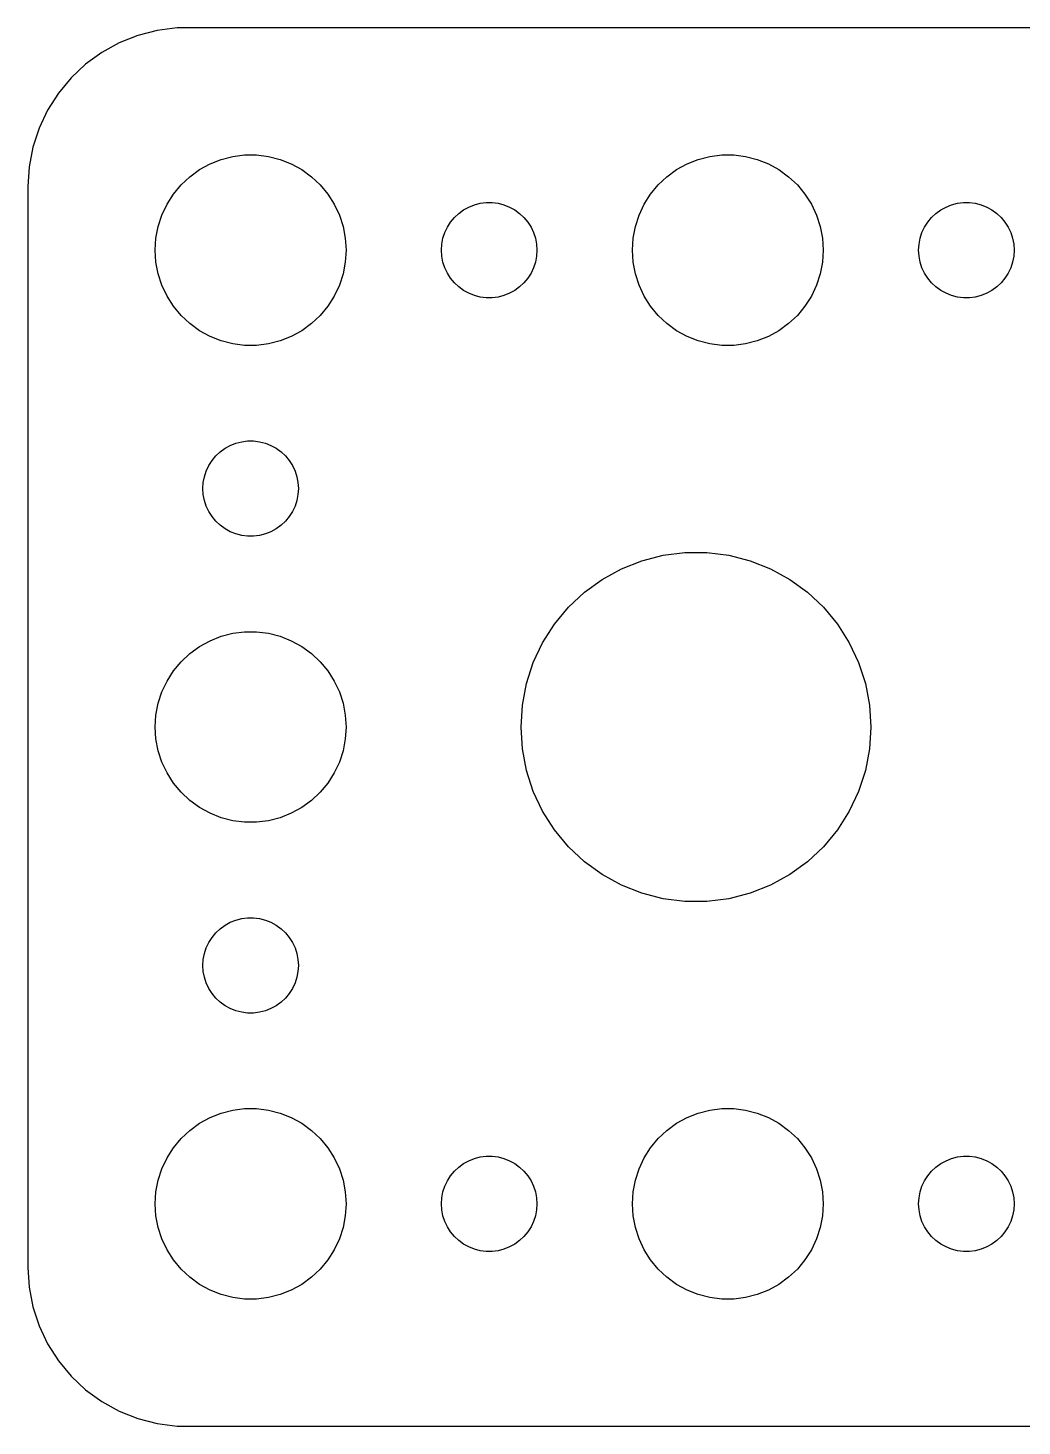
# Model space of a CAD drawing. Header units: metres. Extents: x -37 to 37, y 32 to 76.
# Drawn here: x -37 to -5.75, y 32.01 to 75.99 of the extents above; entities that cross this region are included whole.
import ezdxf

# ---------------------------------------------------------------- set-up
doc = ezdxf.new("R2010")
doc.units = ezdxf.units.M

msp = doc.modelspace()

# ---------------------------------------------------------------- linework, layer by layer
for p, q in [((-33.5451, 75.7553), (-34.1289, 75.5241)), ((-32.9369, 75.9114), (-33.5451, 75.7553)), ((-32.3139, 75.9901), (-32.9369, 75.9114)), ((32.3139, 75.9901), (-32.3139, 75.9901)), ((-34.6791, 75.2216), (-35.1871, 74.8526)), ((-34.1289, 75.5241), (-34.6791, 75.2216)), ((-35.1871, 74.8526), (-35.6448, 74.4227)), ((-35.6448, 74.4227), (-36.0451, 73.9389)), ((-36.0451, 73.9389), (-36.3815, 73.4088)), ((-36.3815, 73.4088), (-36.6489, 72.8406)), ((-36.6489, 72.8406), (-36.8429, 72.2434)), ((-36.8429, 72.2434), (-36.9606, 71.6267)), ((-31.6075, 71.533), (-31.2773, 71.7145)), ((-31.2773, 71.7145), (-30.927, 71.8532)), ((-30.927, 71.8532), (-30.5621, 71.9469)), ((-30.5621, 71.9469), (-30.1884, 71.9941)), ((-30.1884, 71.9941), (-29.8116, 71.9941)), ((-29.8116, 71.9941), (-29.4379, 71.9469)), ((-29.4379, 71.9469), (-29.0729, 71.8532)), ((-29.0729, 71.8532), (-28.7227, 71.7145)), ((-28.7227, 71.7145), (-28.3925, 71.533)), ((-16.6075, 71.533), (-16.2773, 71.7145)), ((-16.2773, 71.7145), (-15.927, 71.8532)), ((-15.927, 71.8532), (-15.5621, 71.9469)), ((-15.5621, 71.9469), (-15.1884, 71.9941)), ((-15.1884, 71.9941), (-14.8116, 71.9941)), ((-14.8116, 71.9941), (-14.4379, 71.9469)), ((-14.4379, 71.9469), (-14.0729, 71.8532)), ((-14.0729, 71.8532), (-13.7227, 71.7145)), ((-13.7227, 71.7145), (-13.3925, 71.533)), ((-36.9606, 71.6267), (-37, 71)), ((-32.1869, 71.0536), (-31.9123, 71.3115)), ((-31.9123, 71.3115), (-31.6075, 71.533)), ((-28.3925, 71.533), (-28.0877, 71.3115)), ((-28.0877, 71.3115), (-27.8131, 71.0536)), ((-17.1869, 71.0536), (-16.9123, 71.3115)), ((-16.9123, 71.3115), (-16.6075, 71.533)), ((-13.3925, 71.533), (-13.0877, 71.3115)), ((-13.0877, 71.3115), (-12.8131, 71.0536)), ((-37, 71), (-37, 37)), ((-32.427, 70.7634), (-32.1869, 71.0536)), ((-27.8131, 71.0536), (-27.5729, 70.7634)), ((-17.427, 70.7634), (-17.1869, 71.0536)), ((-12.8131, 71.0536), (-12.5729, 70.7634)), ((-32.7893, 70.1044), (-32.6289, 70.4453)), ((-32.6289, 70.4453), (-32.427, 70.7634)), ((-27.5729, 70.7634), (-27.3711, 70.4453)), ((-27.3711, 70.4453), (-27.2107, 70.1044)), ((-23.1387, 70.3572), (-22.9635, 70.4266)), ((-22.9635, 70.4266), (-22.7811, 70.4734)), ((-22.7811, 70.4734), (-22.5942, 70.497)), ((-22.5942, 70.497), (-22.4058, 70.497)), ((-22.4058, 70.497), (-22.2189, 70.4734)), ((-22.2189, 70.4734), (-22.0365, 70.4266)), ((-22.0365, 70.4266), (-21.8613, 70.3572)), ((-17.7893, 70.1044), (-17.6289, 70.4453)), ((-17.6289, 70.4453), (-17.427, 70.7634)), ((-12.5729, 70.7634), (-12.3711, 70.4453)), ((-12.3711, 70.4453), (-12.2107, 70.1044)), ((-8.13866, 70.3572), (-7.96352, 70.4266)), ((-7.96352, 70.4266), (-7.78107, 70.4734)), ((-7.78107, 70.4734), (-7.59418, 70.497)), ((-7.59418, 70.497), (-7.40581, 70.497)), ((-7.40581, 70.497), (-7.21892, 70.4734)), ((-7.21892, 70.4734), (-7.03647, 70.4266)), ((-7.03647, 70.4266), (-6.86133, 70.3572)), ((-32.9057, 69.7461), (-32.7893, 70.1044)), ((-27.2107, 70.1044), (-27.0942, 69.7461)), ((-23.7135, 69.8817), (-23.5934, 70.0268)), ((-23.5934, 70.0268), (-23.4561, 70.1558)), ((-23.4561, 70.1558), (-23.3037, 70.2665)), ((-23.3037, 70.2665), (-23.1387, 70.3572)), ((-21.8613, 70.3572), (-21.6963, 70.2665)), ((-21.6963, 70.2665), (-21.5439, 70.1558)), ((-21.5439, 70.1558), (-21.4065, 70.0268)), ((-21.4065, 70.0268), (-21.2865, 69.8817)), ((-17.9057, 69.7461), (-17.7893, 70.1044)), ((-12.2107, 70.1044), (-12.0942, 69.7461)), ((-8.71352, 69.8817), (-8.59344, 70.0268)), ((-8.59344, 70.0268), (-8.45613, 70.1558)), ((-8.45613, 70.1558), (-8.30373, 70.2665)), ((-8.30373, 70.2665), (-8.13866, 70.3572)), ((-6.86133, 70.3572), (-6.69626, 70.2665)), ((-6.69626, 70.2665), (-6.54385, 70.1558)), ((-6.54385, 70.1558), (-6.40654, 70.0268)), ((-6.40654, 70.0268), (-6.28647, 69.8817)), ((-32.9763, 69.376), (-32.9057, 69.7461)), ((-27.0942, 69.7461), (-27.0237, 69.376)), ((-23.9529, 69.373), (-23.8947, 69.5522)), ((-23.8947, 69.5522), (-23.8145, 69.7226)), ((-23.8145, 69.7226), (-23.7135, 69.8817)), ((-21.2865, 69.8817), (-21.1855, 69.7226)), ((-21.1855, 69.7226), (-21.1053, 69.5522)), ((-21.1053, 69.5522), (-21.0471, 69.373)), ((-17.9763, 69.376), (-17.9057, 69.7461)), ((-12.0942, 69.7461), (-12.0237, 69.376)), ((-8.95287, 69.373), (-8.89465, 69.5522)), ((-8.89465, 69.5522), (-8.81445, 69.7226)), ((-8.81445, 69.7226), (-8.71352, 69.8817)), ((-6.28647, 69.8817), (-6.18553, 69.7226)), ((-6.18553, 69.7226), (-6.10533, 69.5522)), ((-6.10533, 69.5522), (-6.04712, 69.373)), ((-33, 69), (-32.9763, 69.376)), ((-27.0237, 69.376), (-27, 69)), ((-24, 69), (-23.9882, 69.188)), ((-23.9882, 69.188), (-23.9529, 69.373)), ((-21.0471, 69.373), (-21.0118, 69.188)), ((-21.0118, 69.188), (-21, 69)), ((-18, 69), (-17.9763, 69.376)), ((-12.0237, 69.376), (-12, 69)), ((-9, 69), (-8.98816, 69.188)), ((-8.98816, 69.188), (-8.95287, 69.373)), ((-6.04712, 69.373), (-6.01183, 69.188)), ((-6.01183, 69.188), (-6, 69)), ((-32.9763, 68.624), (-33, 69)), ((-32.9057, 68.2539), (-32.9763, 68.624)), ((-27.0237, 68.624), (-27.0942, 68.2539)), ((-27, 69), (-27.0237, 68.624)), ((-23.9882, 68.812), (-24, 69)), ((-23.9529, 68.627), (-23.9882, 68.812)), ((-23.8947, 68.4478), (-23.9529, 68.627)), ((-21.0471, 68.627), (-21.1053, 68.4478)), ((-21.0118, 68.812), (-21.0471, 68.627)), ((-21, 69), (-21.0118, 68.812)), ((-17.9763, 68.624), (-18, 69)), ((-17.9057, 68.2539), (-17.9763, 68.624)), ((-12.0237, 68.624), (-12.0942, 68.2539)), ((-12, 69), (-12.0237, 68.624)), ((-8.98816, 68.812), (-9, 69)), ((-8.95287, 68.627), (-8.98816, 68.812)), ((-8.89465, 68.4478), (-8.95287, 68.627)), ((-6.04712, 68.627), (-6.10533, 68.4478)), ((-6.01183, 68.812), (-6.04712, 68.627)), ((-6, 69), (-6.01183, 68.812)), ((-32.7893, 67.8956), (-32.9057, 68.2539)), ((-27.0942, 68.2539), (-27.2107, 67.8956)), ((-23.8145, 68.2774), (-23.8947, 68.4478)), ((-23.7135, 68.1183), (-23.8145, 68.2774)), ((-21.1855, 68.2774), (-21.2865, 68.1183)), ((-21.1053, 68.4478), (-21.1855, 68.2774)), ((-17.7893, 67.8956), (-17.9057, 68.2539)), ((-12.0942, 68.2539), (-12.2107, 67.8956)), ((-8.81445, 68.2774), (-8.89465, 68.4478)), ((-8.71352, 68.1183), (-8.81445, 68.2774)), ((-6.18553, 68.2774), (-6.28647, 68.1183)), ((-6.10533, 68.4478), (-6.18553, 68.2774)), ((-32.6289, 67.5547), (-32.7893, 67.8956)), ((-27.2107, 67.8956), (-27.3711, 67.5547)), ((-23.5934, 67.9732), (-23.7135, 68.1183)), ((-23.4561, 67.8442), (-23.5934, 67.9732)), ((-23.3037, 67.7335), (-23.4561, 67.8442)), ((-23.1387, 67.6427), (-23.3037, 67.7335)), ((-21.6963, 67.7335), (-21.8613, 67.6427)), ((-21.5439, 67.8442), (-21.6963, 67.7335)), ((-21.4065, 67.9732), (-21.5439, 67.8442)), ((-21.2865, 68.1183), (-21.4065, 67.9732)), ((-17.6289, 67.5547), (-17.7893, 67.8956)), ((-12.2107, 67.8956), (-12.3711, 67.5547)), ((-8.59344, 67.9732), (-8.71352, 68.1183)), ((-8.45613, 67.8442), (-8.59344, 67.9732)), ((-8.30373, 67.7335), (-8.45613, 67.8442)), ((-8.13866, 67.6427), (-8.30373, 67.7335)), ((-6.69626, 67.7335), (-6.86133, 67.6427)), ((-6.54385, 67.8442), (-6.69626, 67.7335)), ((-6.40654, 67.9732), (-6.54385, 67.8442)), ((-6.28647, 68.1183), (-6.40654, 67.9732)), ((-32.427, 67.2366), (-32.6289, 67.5547)), ((-27.3711, 67.5547), (-27.5729, 67.2366)), ((-22.9635, 67.5734), (-23.1387, 67.6427)), ((-22.7811, 67.5266), (-22.9635, 67.5734)), ((-22.5942, 67.5029), (-22.7811, 67.5266)), ((-22.4058, 67.5029), (-22.5942, 67.5029)), ((-22.2189, 67.5266), (-22.4058, 67.5029)), ((-22.0365, 67.5734), (-22.2189, 67.5266)), ((-21.8613, 67.6427), (-22.0365, 67.5734)), ((-17.427, 67.2366), (-17.6289, 67.5547)), ((-12.3711, 67.5547), (-12.5729, 67.2366)), ((-7.96352, 67.5734), (-8.13866, 67.6427)), ((-7.78107, 67.5266), (-7.96352, 67.5734)), ((-7.59418, 67.5029), (-7.78107, 67.5266)), ((-7.40581, 67.5029), (-7.59418, 67.5029)), ((-7.21892, 67.5266), (-7.40581, 67.5029)), ((-7.03647, 67.5734), (-7.21892, 67.5266)), ((-6.86133, 67.6427), (-7.03647, 67.5734)), ((-32.1869, 66.9464), (-32.427, 67.2366)), ((-31.9123, 66.6884), (-32.1869, 66.9464)), ((-27.8131, 66.9464), (-28.0877, 66.6884)), ((-27.5729, 67.2366), (-27.8131, 66.9464)), ((-17.1869, 66.9464), (-17.427, 67.2366)), ((-16.9123, 66.6884), (-17.1869, 66.9464)), ((-12.8131, 66.9464), (-13.0877, 66.6884)), ((-12.5729, 67.2366), (-12.8131, 66.9464)), ((-31.6075, 66.467), (-31.9123, 66.6884)), ((-31.2773, 66.2855), (-31.6075, 66.467)), ((-28.3925, 66.467), (-28.7227, 66.2855)), ((-28.0877, 66.6884), (-28.3925, 66.467)), ((-16.6075, 66.467), (-16.9123, 66.6884)), ((-16.2773, 66.2855), (-16.6075, 66.467)), ((-13.3925, 66.467), (-13.7227, 66.2855)), ((-13.0877, 66.6884), (-13.3925, 66.467)), ((-30.927, 66.1468), (-31.2773, 66.2855)), ((-30.5621, 66.0531), (-30.927, 66.1468)), ((-30.1884, 66.0059), (-30.5621, 66.0531)), ((-29.8116, 66.0059), (-30.1884, 66.0059)), ((-29.4379, 66.0531), (-29.8116, 66.0059)), ((-29.0729, 66.1468), (-29.4379, 66.0531)), ((-28.7227, 66.2855), (-29.0729, 66.1468)), ((-15.927, 66.1468), (-16.2773, 66.2855)), ((-15.5621, 66.0531), (-15.927, 66.1468)), ((-15.1884, 66.0059), (-15.5621, 66.0531)), ((-14.8116, 66.0059), (-15.1884, 66.0059)), ((-14.4379, 66.0531), (-14.8116, 66.0059)), ((-14.0729, 66.1468), (-14.4379, 66.0531)), ((-13.7227, 66.2855), (-14.0729, 66.1468)), ((-30.6387, 62.8572), (-30.4635, 62.9266)), ((-30.4635, 62.9266), (-30.2811, 62.9734)), ((-30.2811, 62.9734), (-30.0942, 62.997)), ((-30.0942, 62.997), (-29.9058, 62.997)), ((-29.9058, 62.997), (-29.7189, 62.9734)), ((-29.7189, 62.9734), (-29.5365, 62.9266)), ((-29.5365, 62.9266), (-29.3613, 62.8572)), ((-31.2135, 62.3817), (-31.0934, 62.5268)), ((-31.0934, 62.5268), (-30.9561, 62.6558)), ((-30.9561, 62.6558), (-30.8037, 62.7665)), ((-30.8037, 62.7665), (-30.6387, 62.8572)), ((-29.3613, 62.8572), (-29.1963, 62.7665)), ((-29.1963, 62.7665), (-29.0439, 62.6558)), ((-29.0439, 62.6558), (-28.9065, 62.5268)), ((-28.9065, 62.5268), (-28.7865, 62.3817)), ((-31.4529, 61.873), (-31.3947, 62.0522)), ((-31.3947, 62.0522), (-31.3145, 62.2226)), ((-31.3145, 62.2226), (-31.2135, 62.3817)), ((-28.7865, 62.3817), (-28.6855, 62.2226)), ((-28.6855, 62.2226), (-28.6053, 62.0522)), ((-28.6053, 62.0522), (-28.5471, 61.873)), ((-31.5, 61.5), (-31.4882, 61.688)), ((-31.4882, 61.688), (-31.4529, 61.873)), ((-28.5471, 61.873), (-28.5118, 61.688)), ((-28.5118, 61.688), (-28.5, 61.5)), ((-31.4882, 61.312), (-31.5, 61.5)), ((-31.4529, 61.127), (-31.4882, 61.312)), ((-28.5118, 61.312), (-28.5471, 61.127)), ((-28.5, 61.5), (-28.5118, 61.312)), ((-31.3947, 60.9478), (-31.4529, 61.127)), ((-31.3145, 60.7774), (-31.3947, 60.9478)), ((-31.2135, 60.6183), (-31.3145, 60.7774)), ((-28.6855, 60.7774), (-28.7865, 60.6183)), ((-28.6053, 60.9478), (-28.6855, 60.7774)), ((-28.5471, 61.127), (-28.6053, 60.9478)), ((-31.0934, 60.4732), (-31.2135, 60.6183)), ((-30.9561, 60.3442), (-31.0934, 60.4732)), ((-30.8037, 60.2335), (-30.9561, 60.3442)), ((-29.0439, 60.3442), (-29.1963, 60.2335)), ((-28.9065, 60.4732), (-29.0439, 60.3442)), ((-28.7865, 60.6183), (-28.9065, 60.4732)), ((-30.6387, 60.1427), (-30.8037, 60.2335)), ((-30.4635, 60.0734), (-30.6387, 60.1427)), ((-30.2811, 60.0266), (-30.4635, 60.0734)), ((-30.0942, 60.0029), (-30.2811, 60.0266)), ((-29.9058, 60.0029), (-30.0942, 60.0029)), ((-29.7189, 60.0266), (-29.9058, 60.0029)), ((-29.5365, 60.0734), (-29.7189, 60.0266)), ((-29.3613, 60.1427), (-29.5365, 60.0734)), ((-29.1963, 60.2335), (-29.3613, 60.1427)), ((-17.6996, 59.2308), (-17.0306, 59.4026)), ((-17.0306, 59.4026), (-16.3453, 59.4891)), ((-16.3453, 59.4891), (-15.6546, 59.4891)), ((-15.6546, 59.4891), (-14.9694, 59.4026)), ((-14.9694, 59.4026), (-14.3004, 59.2308)), ((-18.947, 58.6438), (-18.3418, 58.9765)), ((-18.3418, 58.9765), (-17.6996, 59.2308)), ((-14.3004, 59.2308), (-13.6582, 58.9765)), ((-13.6582, 58.9765), (-13.0529, 58.6438)), ((-19.5058, 58.2378), (-18.947, 58.6438)), ((-13.0529, 58.6438), (-12.4942, 58.2378)), ((-20.0093, 57.765), (-19.5058, 58.2378)), ((-12.4942, 58.2378), (-11.9907, 57.765)), ((-20.4496, 57.2328), (-20.0093, 57.765)), ((-11.9907, 57.765), (-11.5504, 57.2328)), ((-20.8197, 56.6496), (-20.4496, 57.2328)), ((-11.5504, 57.2328), (-11.1803, 56.6496)), ((-31.2773, 56.7145), (-30.927, 56.8532)), ((-30.927, 56.8532), (-30.5621, 56.9469)), ((-30.5621, 56.9469), (-30.1884, 56.9941)), ((-30.1884, 56.9941), (-29.8116, 56.9941)), ((-29.8116, 56.9941), (-29.4379, 56.9469)), ((-29.4379, 56.9469), (-29.0729, 56.8532)), ((-29.0729, 56.8532), (-28.7227, 56.7145)), ((-32.1869, 56.0536), (-31.9123, 56.3115)), ((-31.9123, 56.3115), (-31.6075, 56.533)), ((-31.6075, 56.533), (-31.2773, 56.7145)), ((-28.7227, 56.7145), (-28.3925, 56.533)), ((-28.3925, 56.533), (-28.0877, 56.3115)), ((-28.0877, 56.3115), (-27.8131, 56.0536)), ((-21.1138, 56.0247), (-20.8197, 56.6496)), ((-11.1803, 56.6496), (-10.8862, 56.0247)), ((-32.427, 55.7634), (-32.1869, 56.0536)), ((-27.8131, 56.0536), (-27.5729, 55.7634)), ((-21.3272, 55.3678), (-21.1138, 56.0247)), ((-10.8862, 56.0247), (-10.6728, 55.3678)), ((-32.7893, 55.1044), (-32.6289, 55.4453)), ((-32.6289, 55.4453), (-32.427, 55.7634)), ((-27.5729, 55.7634), (-27.3711, 55.4453)), ((-27.3711, 55.4453), (-27.2107, 55.1044)), ((-32.9057, 54.7461), (-32.7893, 55.1044)), ((-27.2107, 55.1044), (-27.0942, 54.7461)), ((-21.4566, 54.6893), (-21.3272, 55.3678)), ((-10.6728, 55.3678), (-10.5434, 54.6893)), ((-32.9763, 54.376), (-32.9057, 54.7461)), ((-27.0942, 54.7461), (-27.0237, 54.376)), ((-21.5, 54), (-21.4566, 54.6893)), ((-10.5434, 54.6893), (-10.5, 54)), ((-33, 54), (-32.9763, 54.376)), ((-27.0237, 54.376), (-27, 54)), ((-32.9763, 53.624), (-33, 54)), ((-27, 54), (-27.0237, 53.624)), ((-21.4566, 53.3107), (-21.5, 54)), ((-10.5, 54), (-10.5434, 53.3107)), ((-32.9057, 53.2539), (-32.9763, 53.624)), ((-32.7893, 52.8956), (-32.9057, 53.2539)), ((-27.0942, 53.2539), (-27.2107, 52.8956)), ((-27.0237, 53.624), (-27.0942, 53.2539)), ((-21.3272, 52.6322), (-21.4566, 53.3107)), ((-10.5434, 53.3107), (-10.6728, 52.6322)), ((-32.6289, 52.5547), (-32.7893, 52.8956)), ((-27.2107, 52.8956), (-27.3711, 52.5547)), ((-32.427, 52.2366), (-32.6289, 52.5547)), ((-27.3711, 52.5547), (-27.5729, 52.2366)), ((-21.1138, 51.9753), (-21.3272, 52.6322)), ((-10.6728, 52.6322), (-10.8862, 51.9753)), ((-32.1869, 51.9464), (-32.427, 52.2366)), ((-31.9123, 51.6885), (-32.1869, 51.9464)), ((-27.8131, 51.9464), (-28.0877, 51.6885)), ((-27.5729, 52.2366), (-27.8131, 51.9464)), ((-20.8197, 51.3504), (-21.1138, 51.9753)), ((-10.8862, 51.9753), (-11.1803, 51.3504)), ((-31.6075, 51.467), (-31.9123, 51.6885)), ((-31.2773, 51.2855), (-31.6075, 51.467)), ((-28.3925, 51.467), (-28.7227, 51.2855)), ((-28.0877, 51.6885), (-28.3925, 51.467)), ((-30.927, 51.1468), (-31.2773, 51.2855)), ((-30.5621, 51.0531), (-30.927, 51.1468)), ((-30.1884, 51.0059), (-30.5621, 51.0531)), ((-29.4379, 51.0531), (-29.8116, 51.0059)), ((-29.0729, 51.1468), (-29.4379, 51.0531)), ((-28.7227, 51.2855), (-29.0729, 51.1468)), ((-20.4496, 50.7672), (-20.8197, 51.3504)), ((-11.1803, 51.3504), (-11.5504, 50.7672)), ((-29.8116, 51.0059), (-30.1884, 51.0059)), ((-20.0093, 50.235), (-20.4496, 50.7672)), ((-11.5504, 50.7672), (-11.9907, 50.235)), ((-19.5058, 49.7622), (-20.0093, 50.235)), ((-11.9907, 50.235), (-12.4942, 49.7622)), ((-18.947, 49.3562), (-19.5058, 49.7622)), ((-12.4942, 49.7622), (-13.0529, 49.3562)), ((-18.3418, 49.0235), (-18.947, 49.3562)), ((-13.0529, 49.3562), (-13.6582, 49.0235)), ((-17.6996, 48.7692), (-18.3418, 49.0235)), ((-13.6582, 49.0235), (-14.3004, 48.7692)), ((-17.0306, 48.5974), (-17.6996, 48.7692)), ((-16.3453, 48.5109), (-17.0306, 48.5974)), ((-15.6546, 48.5109), (-16.3453, 48.5109)), ((-14.9694, 48.5974), (-15.6546, 48.5109)), ((-14.3004, 48.7692), (-14.9694, 48.5974)), ((-30.4635, 47.9266), (-30.2811, 47.9734)), ((-30.2811, 47.9734), (-30.0942, 47.9971)), ((-30.0942, 47.9971), (-29.9058, 47.9971)), ((-29.9058, 47.9971), (-29.7189, 47.9734)), ((-29.7189, 47.9734), (-29.5365, 47.9266)), ((-31.2135, 47.3817), (-31.0934, 47.5268)), ((-31.0934, 47.5268), (-30.9561, 47.6558)), ((-30.9561, 47.6558), (-30.8037, 47.7665)), ((-30.8037, 47.7665), (-30.6387, 47.8573)), ((-30.6387, 47.8573), (-30.4635, 47.9266)), ((-29.5365, 47.9266), (-29.3613, 47.8573)), ((-29.3613, 47.8573), (-29.1963, 47.7665)), ((-29.1963, 47.7665), (-29.0439, 47.6558)), ((-29.0439, 47.6558), (-28.9065, 47.5268)), ((-28.9065, 47.5268), (-28.7865, 47.3817)), ((-31.3947, 47.0522), (-31.3145, 47.2226)), ((-31.3145, 47.2226), (-31.2135, 47.3817)), ((-28.7865, 47.3817), (-28.6855, 47.2226)), ((-28.6855, 47.2226), (-28.6053, 47.0522)), ((-31.5, 46.5), (-31.4882, 46.688)), ((-31.4882, 46.688), (-31.4529, 46.873)), ((-31.4529, 46.873), (-31.3947, 47.0522)), ((-28.6053, 47.0522), (-28.5471, 46.873)), ((-28.5471, 46.873), (-28.5118, 46.688)), ((-28.5118, 46.688), (-28.5, 46.5)), ((-31.4882, 46.312), (-31.5, 46.5)), ((-31.4529, 46.127), (-31.4882, 46.312)), ((-28.5118, 46.312), (-28.5471, 46.127)), ((-28.5, 46.5), (-28.5118, 46.312)), ((-31.3947, 45.9478), (-31.4529, 46.127)), ((-31.3145, 45.7774), (-31.3947, 45.9478)), ((-31.2135, 45.6183), (-31.3145, 45.7774)), ((-28.6855, 45.7774), (-28.7865, 45.6183)), ((-28.6053, 45.9478), (-28.6855, 45.7774)), ((-28.5471, 46.127), (-28.6053, 45.9478)), ((-31.0934, 45.4732), (-31.2135, 45.6183)), ((-30.9561, 45.3442), (-31.0934, 45.4732)), ((-30.8037, 45.2335), (-30.9561, 45.3442)), ((-29.0439, 45.3442), (-29.1963, 45.2335)), ((-28.9065, 45.4732), (-29.0439, 45.3442)), ((-28.7865, 45.6183), (-28.9065, 45.4732)), ((-30.6387, 45.1428), (-30.8037, 45.2335)), ((-30.4635, 45.0734), (-30.6387, 45.1428)), ((-30.2811, 45.0266), (-30.4635, 45.0734)), ((-30.0942, 45.003), (-30.2811, 45.0266)), ((-29.9058, 45.003), (-30.0942, 45.003)), ((-29.7189, 45.0266), (-29.9058, 45.003)), ((-29.5365, 45.0734), (-29.7189, 45.0266)), ((-29.3613, 45.1428), (-29.5365, 45.0734)), ((-29.1963, 45.2335), (-29.3613, 45.1428)), ((-31.2773, 41.7145), (-30.927, 41.8532)), ((-30.927, 41.8532), (-30.5621, 41.9469)), ((-30.5621, 41.9469), (-30.1884, 41.9941)), ((-30.1884, 41.9941), (-29.8116, 41.9941)), ((-29.8116, 41.9941), (-29.4379, 41.9469)), ((-29.4379, 41.9469), (-29.0729, 41.8532)), ((-29.0729, 41.8532), (-28.7227, 41.7145)), ((-16.2773, 41.7145), (-15.927, 41.8532)), ((-15.927, 41.8532), (-15.5621, 41.9469)), ((-15.5621, 41.9469), (-15.1884, 41.9941)), ((-15.1884, 41.9941), (-14.8116, 41.9941)), ((-14.8116, 41.9941), (-14.4379, 41.9469)), ((-14.4379, 41.9469), (-14.0729, 41.8532)), ((-14.0729, 41.8532), (-13.7227, 41.7145)), ((-31.9123, 41.3116), (-31.6075, 41.533)), ((-31.6075, 41.533), (-31.2773, 41.7145)), ((-28.7227, 41.7145), (-28.3925, 41.533)), ((-28.3925, 41.533), (-28.0877, 41.3116)), ((-16.9123, 41.3116), (-16.6075, 41.533)), ((-16.6075, 41.533), (-16.2773, 41.7145)), ((-13.7227, 41.7145), (-13.3925, 41.533)), ((-13.3925, 41.533), (-13.0877, 41.3116)), ((-32.427, 40.7634), (-32.1869, 41.0536)), ((-32.1869, 41.0536), (-31.9123, 41.3116)), ((-28.0877, 41.3116), (-27.8131, 41.0536)), ((-27.8131, 41.0536), (-27.5729, 40.7634)), ((-17.427, 40.7634), (-17.1869, 41.0536)), ((-17.1869, 41.0536), (-16.9123, 41.3116)), ((-13.0877, 41.3116), (-12.8131, 41.0536)), ((-12.8131, 41.0536), (-12.5729, 40.7634)), ((-32.6289, 40.4453), (-32.427, 40.7634)), ((-27.5729, 40.7634), (-27.3711, 40.4453)), ((-22.9635, 40.4266), (-22.7811, 40.4734)), ((-22.7811, 40.4734), (-22.5942, 40.4971)), ((-22.5942, 40.4971), (-22.4058, 40.4971)), ((-22.4058, 40.4971), (-22.2189, 40.4734)), ((-22.2189, 40.4734), (-22.0365, 40.4266)), ((-17.6289, 40.4453), (-17.427, 40.7634)), ((-12.5729, 40.7634), (-12.3711, 40.4453)), ((-7.96352, 40.4266), (-7.78107, 40.4734)), ((-7.78107, 40.4734), (-7.59418, 40.4971)), ((-7.59418, 40.4971), (-7.40581, 40.4971)), ((-7.40581, 40.4971), (-7.21892, 40.4734)), ((-7.21892, 40.4734), (-7.03647, 40.4266)), ((-32.9057, 39.7461), (-32.7893, 40.1044)), ((-32.7893, 40.1044), (-32.6289, 40.4453)), ((-27.3711, 40.4453), (-27.2107, 40.1044)), ((-27.2107, 40.1044), (-27.0942, 39.7461)), ((-23.7135, 39.8817), (-23.5934, 40.0268)), ((-23.5934, 40.0268), (-23.4561, 40.1558)), ((-23.4561, 40.1558), (-23.3037, 40.2665)), ((-23.3037, 40.2665), (-23.1387, 40.3573)), ((-23.1387, 40.3573), (-22.9635, 40.4266)), ((-22.0365, 40.4266), (-21.8613, 40.3573)), ((-21.8613, 40.3573), (-21.6963, 40.2665)), ((-21.6963, 40.2665), (-21.5439, 40.1558)), ((-21.5439, 40.1558), (-21.4065, 40.0268)), ((-21.4065, 40.0268), (-21.2865, 39.8817)), ((-17.9057, 39.7461), (-17.7893, 40.1044)), ((-17.7893, 40.1044), (-17.6289, 40.4453)), ((-12.3711, 40.4453), (-12.2107, 40.1044)), ((-12.2107, 40.1044), (-12.0942, 39.7461)), ((-8.71352, 39.8817), (-8.59344, 40.0268)), ((-8.59344, 40.0268), (-8.45613, 40.1558)), ((-8.45613, 40.1558), (-8.30373, 40.2665)), ((-8.30373, 40.2665), (-8.13866, 40.3573)), ((-8.13866, 40.3573), (-7.96352, 40.4266)), ((-7.03647, 40.4266), (-6.86133, 40.3573)), ((-6.86133, 40.3573), (-6.69626, 40.2665)), ((-6.69626, 40.2665), (-6.54385, 40.1558)), ((-6.54385, 40.1558), (-6.40654, 40.0268)), ((-6.40654, 40.0268), (-6.28647, 39.8817)), ((-32.9763, 39.376), (-32.9057, 39.7461)), ((-27.0942, 39.7461), (-27.0237, 39.376)), ((-23.8947, 39.5522), (-23.8145, 39.7226)), ((-23.8145, 39.7226), (-23.7135, 39.8817)), ((-21.2865, 39.8817), (-21.1855, 39.7226)), ((-21.1855, 39.7226), (-21.1053, 39.5522)), ((-17.9763, 39.376), (-17.9057, 39.7461)), ((-12.0942, 39.7461), (-12.0237, 39.376)), ((-8.89465, 39.5522), (-8.81445, 39.7226)), ((-8.81445, 39.7226), (-8.71352, 39.8817)), ((-6.28647, 39.8817), (-6.18553, 39.7226)), ((-6.18553, 39.7226), (-6.10533, 39.5522)), ((-33, 39), (-32.9763, 39.376)), ((-27.0237, 39.376), (-27, 39)), ((-24, 39), (-23.9882, 39.188)), ((-23.9882, 39.188), (-23.9529, 39.373)), ((-23.9529, 39.373), (-23.8947, 39.5522)), ((-21.1053, 39.5522), (-21.0471, 39.373)), ((-21.0471, 39.373), (-21.0118, 39.188)), ((-21.0118, 39.188), (-21, 39)), ((-18, 39), (-17.9763, 39.376)), ((-12.0237, 39.376), (-12, 39)), ((-9, 39), (-8.98816, 39.188)), ((-8.98816, 39.188), (-8.95287, 39.373)), ((-8.95287, 39.373), (-8.89465, 39.5522)), ((-6.10533, 39.5522), (-6.04712, 39.373)), ((-6.04712, 39.373), (-6.01183, 39.188)), ((-6.01183, 39.188), (-6, 39)), ((-32.9763, 38.624), (-33, 39)), ((-27, 39), (-27.0237, 38.624)), ((-23.9882, 38.812), (-24, 39)), ((-23.9529, 38.627), (-23.9882, 38.812)), ((-21.0118, 38.812), (-21.0471, 38.627)), ((-21, 39), (-21.0118, 38.812)), ((-17.9763, 38.624), (-18, 39)), ((-12, 39), (-12.0237, 38.624)), ((-8.98816, 38.812), (-9, 39)), ((-8.95287, 38.627), (-8.98816, 38.812)), ((-6.01183, 38.812), (-6.04712, 38.627)), ((-6, 39), (-6.01183, 38.812)), ((-32.9057, 38.2539), (-32.9763, 38.624)), ((-27.0237, 38.624), (-27.0942, 38.2539)), ((-23.8947, 38.4478), (-23.9529, 38.627)), ((-23.8145, 38.2774), (-23.8947, 38.4478)), ((-23.7135, 38.1183), (-23.8145, 38.2774)), ((-21.1855, 38.2774), (-21.2865, 38.1183)), ((-21.1053, 38.4478), (-21.1855, 38.2774)), ((-21.0471, 38.627), (-21.1053, 38.4478)), ((-17.9057, 38.2539), (-17.9763, 38.624)), ((-12.0237, 38.624), (-12.0942, 38.2539)), ((-8.89465, 38.4478), (-8.95287, 38.627)), ((-8.81445, 38.2774), (-8.89465, 38.4478)), ((-8.71352, 38.1183), (-8.81445, 38.2774)), ((-6.18553, 38.2774), (-6.28647, 38.1183)), ((-6.10533, 38.4478), (-6.18553, 38.2774)), ((-6.04712, 38.627), (-6.10533, 38.4478)), ((-32.7893, 37.8956), (-32.9057, 38.2539)), ((-32.6289, 37.5547), (-32.7893, 37.8956)), ((-27.2107, 37.8956), (-27.3711, 37.5547)), ((-27.0942, 38.2539), (-27.2107, 37.8956)), ((-23.5934, 37.9732), (-23.7135, 38.1183)), ((-23.4561, 37.8442), (-23.5934, 37.9732)), ((-23.3037, 37.7335), (-23.4561, 37.8442)), ((-21.5439, 37.8442), (-21.6963, 37.7335)), ((-21.4065, 37.9732), (-21.5439, 37.8442)), ((-21.2865, 38.1183), (-21.4065, 37.9732)), ((-17.7893, 37.8956), (-17.9057, 38.2539)), ((-17.6289, 37.5547), (-17.7893, 37.8956)), ((-12.2107, 37.8956), (-12.3711, 37.5547)), ((-12.0942, 38.2539), (-12.2107, 37.8956)), ((-8.59344, 37.9732), (-8.71352, 38.1183)), ((-8.45613, 37.8442), (-8.59344, 37.9732)), ((-8.30373, 37.7335), (-8.45613, 37.8442)), ((-6.54385, 37.8442), (-6.69626, 37.7335)), ((-6.40654, 37.9732), (-6.54385, 37.8442)), ((-6.28647, 38.1183), (-6.40654, 37.9732)), ((-32.427, 37.2366), (-32.6289, 37.5547)), ((-27.3711, 37.5547), (-27.5729, 37.2366)), ((-23.1387, 37.6428), (-23.3037, 37.7335)), ((-22.9635, 37.5734), (-23.1387, 37.6428)), ((-22.7811, 37.5266), (-22.9635, 37.5734)), ((-22.5942, 37.503), (-22.7811, 37.5266)), ((-22.4058, 37.503), (-22.5942, 37.503)), ((-22.2189, 37.5266), (-22.4058, 37.503)), ((-22.0365, 37.5734), (-22.2189, 37.5266)), ((-21.8613, 37.6428), (-22.0365, 37.5734)), ((-21.6963, 37.7335), (-21.8613, 37.6428)), ((-17.427, 37.2366), (-17.6289, 37.5547)), ((-12.3711, 37.5547), (-12.5729, 37.2366)), ((-8.13866, 37.6428), (-8.30373, 37.7335)), ((-7.96352, 37.5734), (-8.13866, 37.6428)), ((-7.78107, 37.5266), (-7.96352, 37.5734)), ((-7.59418, 37.503), (-7.78107, 37.5266)), ((-7.40581, 37.503), (-7.59418, 37.503)), ((-7.21892, 37.5266), (-7.40581, 37.503)), ((-7.03647, 37.5734), (-7.21892, 37.5266)), ((-6.86133, 37.6428), (-7.03647, 37.5734)), ((-6.69626, 37.7335), (-6.86133, 37.6428)), ((-37, 37), (-36.9606, 36.3733)), ((-32.1869, 36.9464), (-32.427, 37.2366)), ((-31.9123, 36.6885), (-32.1869, 36.9464)), ((-27.8131, 36.9464), (-28.0877, 36.6885)), ((-27.5729, 37.2366), (-27.8131, 36.9464)), ((-17.1869, 36.9464), (-17.427, 37.2366)), ((-16.9123, 36.6885), (-17.1869, 36.9464)), ((-12.8131, 36.9464), (-13.0877, 36.6885)), ((-12.5729, 37.2366), (-12.8131, 36.9464)), ((-31.6075, 36.467), (-31.9123, 36.6885)), ((-28.0877, 36.6885), (-28.3925, 36.467)), ((-16.6075, 36.467), (-16.9123, 36.6885)), ((-13.0877, 36.6885), (-13.3925, 36.467)), ((-36.9606, 36.3733), (-36.8429, 35.7566)), ((-31.2773, 36.2855), (-31.6075, 36.467)), ((-30.927, 36.1468), (-31.2773, 36.2855)), ((-30.5621, 36.0531), (-30.927, 36.1468)), ((-29.0729, 36.1468), (-29.4379, 36.0531)), ((-28.7227, 36.2855), (-29.0729, 36.1468)), ((-28.3925, 36.467), (-28.7227, 36.2855)), ((-16.2773, 36.2855), (-16.6075, 36.467)), ((-15.927, 36.1468), (-16.2773, 36.2855)), ((-15.5621, 36.0531), (-15.927, 36.1468)), ((-14.0729, 36.1468), (-14.4379, 36.0531)), ((-13.7227, 36.2855), (-14.0729, 36.1468)), ((-13.3925, 36.467), (-13.7227, 36.2855)), ((-36.8429, 35.7566), (-36.6489, 35.1594)), ((-30.1884, 36.0059), (-30.5621, 36.0531)), ((-29.8116, 36.0059), (-30.1884, 36.0059)), ((-29.4379, 36.0531), (-29.8116, 36.0059)), ((-15.1884, 36.0059), (-15.5621, 36.0531)), ((-14.8116, 36.0059), (-15.1884, 36.0059)), ((-14.4379, 36.0531), (-14.8116, 36.0059)), ((-36.6489, 35.1594), (-36.3815, 34.5912)), ((-36.3815, 34.5912), (-36.0451, 34.0611)), ((-36.0451, 34.0611), (-35.6448, 33.5773)), ((-35.6448, 33.5773), (-35.1871, 33.1474)), ((-35.1871, 33.1474), (-34.6791, 32.7784)), ((-34.6791, 32.7784), (-34.1289, 32.4759)), ((-34.1289, 32.4759), (-33.5451, 32.2447)), ((-33.5451, 32.2447), (-32.9369, 32.0886)), ((-32.9369, 32.0886), (-32.3139, 32.0099)), ((-32.3139, 32.0099), (32.3139, 32.0099))]:
    msp.add_line(p, q)

doc.saveas('drawing.dxf')
